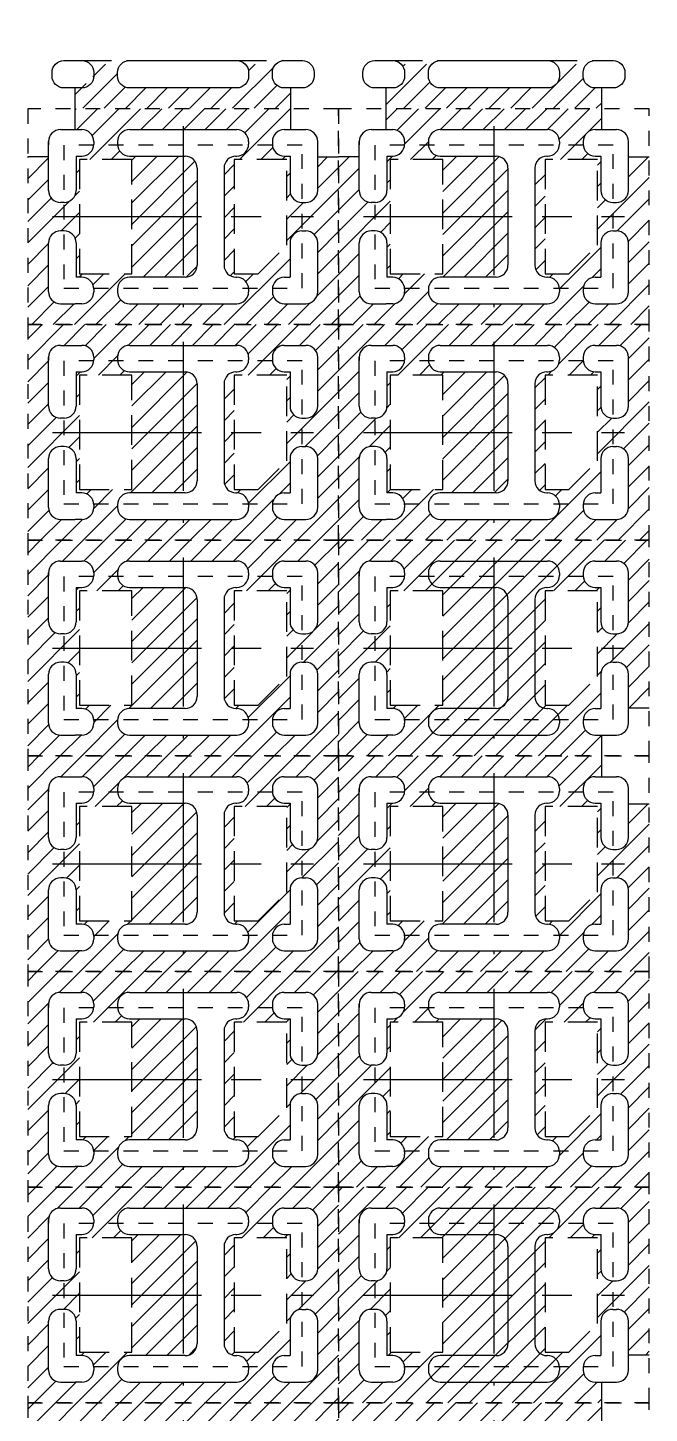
# Model space of a CAD drawing. Extents: x -1061 to -782, y -21 to 162.
# Drawn here: x -1043.5 to -1039.32, y 126.3 to 135.6 of the extents above; entities that cross this region are included whole.
import ezdxf

# ---------------------------------------------------------------- set-up
doc = ezdxf.new("R2010")
doc.units = 0
doc.header["$LTSCALE"] = 0.5
for name, pattern in [('CENTER', [2, 1.25, -0.25, 0.25, -0.25]), ('HIDDEN', [0.375, 0.25, -0.125]), ('HIDDEN2', [0.1875, 0.125, -0.0625])]:
    doc.linetypes.add(name, pattern=pattern)
for name, color, linetype in [('B', 5, 'Continuous'), ('C', 1, 'CENTER'), ('H', 4, 'HIDDEN'), ('hatch', 7, 'CENTER'), ('HATCH O-L', 7, 'HIDDEN2'), ('PACKAGE OL', 51, 'HIDDEN2'), ('圖', 7, 'Continuous')]:
    doc.layers.add(name, color=color, linetype=linetype)

# ---------------------------------------------------------------- blocks, each defined once
blk = doc.blocks.new('DFN1006-2L HOR BAR')
at = {"layer": 'hatch'}
h = blk.add_hatch(dxfattribs=at)
h.set_pattern_fill('ANSI31', color=256, scale=0.02)
h.set_pattern_definition([(44.99999999999999, (24.79119999999995, 6.368386978107423), (-0.0449012806053458, 0.0449012806053458), [])])
edge = h.paths.add_edge_path()
edge.add_line((1.041692857857157, -0.2916175149114224), (0.9131071421427635, -0.2916175149114224))
edge.add_arc((0.8774000000002217, -0.3266175149115043), 0.0499999999998671, -8.62692610943202, 44.427004001011085, ccw=False)
edge.add_arc((0.8774000000500166, -0.3416175148531693), 0.0500000000581802, -90.00000005732119, 8.626926930213813, ccw=False)
edge.add_line((0.8773999999999944, -0.3916175149113314), (0.4274000000000627, -0.3916175149113314))
edge.add_arc((0.4274000000000627, -0.3416175149113769), 0.0499999999999437, 171.3730729462057, 270, ccw=False)
edge.add_arc((0.4274000000753233, -0.3266175147849708), 0.0499999999651701, 135.5729961629981, 188.6269262161415, ccw=False)
edge.add_line((0.3916928578574072, -0.2916175149114224), (0.2631071421427862, -0.2916175149114224))
edge.add_arc((0.2274000000001308, -0.3266175149113906), 0.0499999999999451, -90, 44.42700400082691, ccw=False)
edge.add_line((0.2274000000001308, -0.3766175149113451), (0.2000000000000739, -0.3766175149113451))
edge.add_line((0.2000000000000739, -0.3766175149113451), (0.2000000000000739, -0.4766175149114816))
edge.add_line((0.2000000000000739, -0.4766175149114816), (1.104800000000096, -0.4766175149112542))
edge.add_line((1.104800000000096, -0.4766175149112542), (1.104800000000096, -0.3916175149114451))
edge.add_line((1.104800000000096, -0.3916175149114451), (1.077399999999585, -0.3916175149116725))
edge.add_arc((1.077399999941604, -0.3416175148751108), 0.0500000000365385, 171.3730731050193, 270.0000000664405, ccw=False)
edge.add_arc((1.077399999999812, -0.3266175149113906), 0.0499999999999431, 135.5729959991731, 188.6269261739909, ccw=False)
at = {"layer": 'B'}
for p, q in [((0.4999999999994316, 1.400582485086033), (5.68e-14, 1.400582485086033)), ((0.4999999999994316, 1.076582485088579), (0.4999999999994316, 1.400582485086033)), ((1.304800000000113, 1.400582485086033), (0.8047999999994317, 1.400582485086033)), ((0.8047999999994317, 1.076582485088579), (0.8047999999994317, 1.400582485085919)), ((0.4999999999994316, 1.076582485088579), (5.68e-14, 1.076582485088579)), ((1.304800000000113, 1.076582485088579), (0.8047999999994317, 1.076582485088579)), ((0.1750000000000682, 0.6757824850884618), (0.1750000000000682, 0.1757824850884617)), ((0.4523999999994431, 0.6757824850884618), (0.8523999999994202, 0.6757824850884618)), ((0.4523999999994431, 0.6757824850884618), (0.4523999999994431, 0.1757824850886891)), ((0.8523999999994202, 0.6757824850884618), (0.8523999999994202, 0.1757824850886891)), ((1.129800000000045, 0.6757824850884618), (1.129800000000045, 0.1757824850884617)), ((0.4523999999994431, 0.1757824850886891), (0.8523999999994202, 0.1757824850886891)), ((0.1000000000000227, -0.3266175149112769), (0.1000000000000227, -0.3266175149112769)), ((0.2774000000000569, -0.3266175149112769), (0.2774000000000569, -0.3266175149112769)), ((0.3774000000000797, -0.3266175149112769), (0.3774000000000797, -0.3266175149112769)), ((1.0274, -0.3266175149112769), (1.0274, -0.3266175149112769))]:
    blk.add_line(p, q, dxfattribs=at)
for points in [[(0.1523999999997159, -0.2766175149113224), (0.2274000000001024, -0.2766175149113224, -0.4142135623731575), (0.2774000000000569, -0.3266175149112769), (0.2774000000000854, -0.3416175149113769, -0.4142135623731575), (0.2274000000001024, -0.3916175149113314), (0.152399999999659, -0.3916175149113314, -0.4142135623731575), (0.1023999999996477, -0.3416175149113769), (0.1023999999996761, -0.3266175149112769, -0.4142135623736361)], [(0.8774000000000796, -0.2766175149115497, -0.4142135623730743), (0.9274000000000341, -0.3266175149112769), (0.9274000000000626, -0.3266175149115043), (0.9274000000000341, -0.3416175149113769, -0.4142135623732823), (0.8774000000000228, -0.3916175149113314), (0.4274000000000342, -0.3916175149113314, -0.4142135623730535), (0.3774000000000868, -0.3416175149113769), (0.3774000000001081, -0.3266175149112769, -0.4142135623733032), (0.4274000000000911, -0.2766175149113224)]]:
    blk.add_lwpolyline(points, format="xyb", close=True, dxfattribs=at)
blk.add_lwpolyline([(1.15239999999958, -0.276617514911436, -0.4142135623728828), (1.202399999999585, -0.3266175149115043), (1.202399999999556, -0.3416175149116043, -0.4142135623734697), (1.152399999999545, -0.3916175149115588), (1.077400000000011, -0.3916175149113314, -0.4142135623730951), (1.027400000000085, -0.3416175149113769), (1.027400000000042, -0.3266175149112769, -0.4142135623731784), (1.077400000000011, -0.2766175149113224), (1.154800000000136, -0.2766175149113224)], format="xyb", dxfattribs=at)
for centre, start, end in [((0, 0.6757824850884618), 0, 90.00000000000487), ((1.304800000000113, 0.6757824850884618), 90, 180), ((0, 0.1757824850884617), 269.9999999999951, 0), ((1.304800000000113, 0.1757824850884617), 180, 270)]:
    blk.add_arc(centre, 0.175, start, end, dxfattribs=at)
at = {"layer": 'H'}
for p, q in [((0.2274000000001024, -0.2766175149113224), (0.4274000000000911, -0.2766175149113224)), ((0.8774000000001365, -0.2766175149113224), (1.077400000000011, -0.2766175149113224)), ((1.204800000000091, -0.3266175149115043), (1.204800000000091, -0.3266175149112769)), ((0.2000000000000455, -0.4790175149113339), (0.2000000000000455, -0.3916175149113314)), ((1.104800000000068, -0.4790175149113339), (1.104800000000071, -0.3916175149114451))]:
    blk.add_line(p, q, dxfattribs=at)
blk = doc.blocks.new('DFN1006-2L PACKAGE')
at = {"layer": 'hatch'}
h = blk.add_hatch(dxfattribs=at)
h.set_pattern_fill('ANSI31', color=256, scale=0.02)
h.set_pattern_definition([(45, (528.533487487039, -41.65396087565625), (-0.0449012806053458, 0.0449012806053458), [])])
h.paths.add_polyline_path([(1.204800000000091, 0.1015926348239873), (-0.0999999999999268, 0.1015926348239873), (-0.0999999999999233, -0.8032073651760356), (1.204800000000091, -0.8032073651761493)])
h.paths.add_polyline_path([(0.0374000000000336, -0.4108073651759696), (0.0533999999998969, -0.4108073651759696, -0.4142135623731964), (0.1033999999998763, -0.4608073651759242), (0.1033999999998478, -0.6048073651760433), (0.1274000000001223, -0.6048073651759296, -0.4142135623730006), (0.1774000000001017, -0.6548073651758842), (0.1774000000000804, -0.6658073651761925, -0.4142135623712178), (0.1274000000003106, -0.7158073651760333), (0.0999999999999801, -0.715807365176147), (0.0374000000000194, -0.7158073651760333, -0.4142135623731054), (-0.01259999999996, -0.6658073651760787), (-0.0125999999999458, -0.4608073651759242, -0.4142135623730799)], flags=16)
h.paths.add_polyline_path([(-0.0126000000000026, -0.2408073651761242), (-0.0126000000001518, -0.0358073651760833, -0.4142135623727101), (0.0373999999997636, 0.0141926348238712), (0.127399999999863, 0.0141926348239849, -0.4142135623734649), (0.1773999999999027, -0.0358073651759696), (0.1774000000000306, -0.0468073651761643, -0.4142135623731899), (0.1274000000000548, -0.0968073651761188), (0.1034000000000148, -0.0968073651761188), (0.1033999999998549, -0.2408073651761242, -0.4142135623730013), (0.0533999999998791, -0.2908073651760787), (0.0373999999999732, -0.2908073651760787, -0.4142135623731153)], flags=16)
h.paths.add_polyline_path([(0.1173999999999786, -0.1108073651760151), (0.3374000000000201, -0.1108073651761288), (0.3374000000000166, -0.5908073651760333), (0.1173999999999715, -0.5908073651760333)], flags=16)
h.paths.add_polyline_path([(0.3274000000000683, -0.6048073651758159), (0.5613999999999812, -0.6048073651762707, 0.4142135623736612), (0.6114000000000566, -0.5548073651763162), (0.6114000000000602, -0.1468073651759596, 0.4142135623730975), (0.5614000000000843, -0.0968073651760051), (0.3273999999999937, -0.0968073651761188, -0.4142135623730006), (0.2774000000000178, -0.0468073651761643), (0.2773999999998828, -0.0358073651766517, -0.4142135623765955), (0.3273999999998622, 0.0141926348238712), (0.7773999999998864, 0.0141926348238712, -0.4142135623730951), (0.8273999999998657, -0.0358073651760833), (0.8273999999998657, -0.0468073651759369, -0.4142135623731897), (0.7773999999998864, -0.0968073651758914), (0.7743999999978968, -0.0968073651760051, 0.4142135623619937), (0.7243999999998146, -0.1468073651759596), (0.724399999999978, -0.5548073651762025, 0.4232986853145624), (0.7759006745447401, -0.6048298500004421, -0.4230252556558994), (0.8274000000000576, -0.6548073651765663), (0.8274000000000576, -0.6658073651760787, -0.4142135623729998), (0.7774000000001032, -0.7158073651760333), (0.3274000000000363, -0.7158073651760333, -0.414213562373169), (0.2774000000000392, -0.6658073651760787), (0.2774000000000676, -0.6548073651757705, -0.414213562373143)], flags=16)
h.paths.add_polyline_path([(0.7673999999998494, -0.1108073651761288), (0.9873999999998659, -0.1108073651761288), (0.9873999999998659, -0.4705567370314157), (0.86739999999984, -0.5905567370314202), (0.7673999999998494, -0.5905567370313066)], flags=16)
h.paths.add_polyline_path([(0.9774000000007134, -0.6048073651762707), (1.001399999999936, -0.6048073651766117), (1.001399999999879, -0.4608073651759242, -0.4142135623730951), (1.051399999999858, -0.4108073651759696), (1.067400000000056, -0.4108073651759696, -0.4142135623730951), (1.117400000000035, -0.4608073651759242), (1.117400000000035, -0.6658073651760787, -0.4142135623731004), (1.067400000000056, -0.7158073651760333), (1.004800000000045, -0.715807365176147), (0.9773999999999958, -0.7158073651760333, -0.4142135623730951), (0.9274000000000164, -0.6658073651760787), (0.9274000000000235, -0.6548073651762252, -0.4142135623771627)], flags=16)
h.paths.add_polyline_path([(0.9273999999998316, -0.0468073651760506), (0.9273999999998316, -0.0358073651760833, -0.4142135623733708), (0.9773999999998679, 0.0141926348238712), (1.067399999999913, 0.0141926348237576, -0.4142135623731051), (1.117399999999893, -0.035807365176197), (1.117400000000042, -0.2408073651760105, -0.4142135623753842), (1.067399999999707, -0.2908073651760787), (1.051399999999652, -0.2908073651760787, -0.4142135623709199), (1.001400000000028, -0.2408073651761242), (1.001399999999939, -0.0968073651761188), (0.977399999999566, -0.0968073651760051, -0.4142135623716142)], flags=16)
at = {"layer": 'B'}
for p, q in [((0.0373999999998134, 0.0141926348238712), (0.1273999999998736, 0.0141926348239849)), ((0.3273999999998836, 0.0141926348238712), (0.7773999999998651, 0.0141926348238712)), ((0.9773999999998964, 0.0141926348239849), (1.067399999999956, 0.0141926348238712)), ((-0.0126000000000062, -0.2408073651761242), (-0.012599999999992, -0.0358073651760833)), ((-0.0126000000002407, -0.0358073651768791), (-0.012599999999992, -0.0499999999999545)), ((0.1773999999999063, -0.0358073651759696), (0.1773999999999063, -0.0468073651761643)), ((0.2773999999998864, -0.0358073651760833), (0.27739999999989, -0.0468073651761643)), ((0.8273999999998694, -0.0358073651760833), (0.8273999999998694, -0.0468073651759369)), ((0.9273999999998352, -0.0358073651760833), (0.9273999999998387, -0.0468073651760506)), ((1.117400000000039, -0.2408073651761242), (1.117400000000046, -0.035807365176197)), ((0.1034000000000148, -0.0968073651761188), (0.1033999999999686, -0.2408073651761242)), ((0.1034000000000184, -0.0968073651761188), (0.1274000000000406, -0.0968073651761188)), ((0.3274000000000292, -0.0968073651760051), (0.5614000000000487, -0.0968073651760051)), ((0.7743999999998153, -0.0968073651760051), (0.7773999999998651, -0.0968073651760051)), ((0.9773999999998324, -0.0968073651760051), (1.001399999999939, -0.0968073651761188)), ((1.001399999999939, -0.0968073651761188), (1.001399999999986, -0.2408073651761242)), ((0.6114000000000602, -0.1468073651759596), (0.6114000000000566, -0.5548073651763162)), ((0.724399999999978, -0.1468073651759596), (0.7243999999999744, -0.5548073651762025)), ((0.0533999999998542, -0.2908073651760787), (0.0374000000001047, -0.2908073651760787)), ((0.05240000000002, -0.2908073651760787), (0.0524000000000058, -0.2908073651760787)), ((1.051400000000029, -0.290807365175965), (1.067400000000148, -0.2908073651760787)), ((1.052400000000019, -0.2908073651760787), (1.052400000000034, -0.2908073651760787)), ((-0.0125999999999564, -0.6658073651760787), (-0.0125999999999493, -0.4608073651759242)), ((0.0533999999998756, -0.4108073651759696), (0.037400000000055, -0.4108073651759696)), ((0.05240000000002, -0.4108073651759696), (0.0524000000001195, -0.4108073651759696)), ((0.1033999999998976, -0.4608073651759242), (0.1033999999998478, -0.6048206855994068)), ((1.001399999999936, -0.4608073651759242), (1.001399999999936, -0.6048073651766117)), ((1.05139999999988, -0.4108073651759696), (1.067400000000034, -0.4108073651759696)), ((1.052400000000019, -0.4108073651759696), (1.05239999999992, -0.4108073651759696)), ((1.117400000000039, -0.6658073651760787), (1.117400000000039, -0.4608073651759242)), ((0.1274000000001259, -0.6048073651760433), (0.1033999999998478, -0.6048073651760433)), ((0.5614000000000346, -0.6048073651762707), (0.3274000000000932, -0.604807365176157)), ((0.7743999999999573, -0.604807365176157), (0.7774000000001138, -0.6048073651766117)), ((0.9774000000000455, -0.6048073651762707), (1.001399999999936, -0.6048073651766117)), ((0.1774000000000733, -0.6548073651758842), (0.1774000000000768, -0.6658073651760787)), ((0.2774000000000427, -0.6548073651757705), (0.2774000000000427, -0.6658073651760787)), ((0.8274000000000576, -0.6548073651765663), (0.827400000000054, -0.6658073651760787)), ((0.9274000000000199, -0.6548073651762252), (0.9274000000000199, -0.6658073651760787)), ((0.0374000000000407, -0.715807365176147), (0.0999999999999801, -0.715807365176147)), ((0.1274000000001507, -0.7158073651760333), (0.0999999999999801, -0.715807365176147)), ((0.3274000000000399, -0.715807365176147), (0.7774000000000499, -0.715807365176147)), ((0.9774000000000171, -0.715807365176147), (1.004800000000045, -0.715807365176147)), ((1.004800000000045, -0.715807365176147), (1.067400000000034, -0.715807365176147))]:
    blk.add_line(p, q, dxfattribs=at)
for centre, radius, start, end in [((0.0373999999998489, -0.0358073651760833), 0.05, 90.00000000003662, 180), ((0.127399999999902, -0.0358073651759696), 0.05, 0, 90.00000000003662), ((0.3273999999998836, -0.0358073651760833), 0.05, 90, 180), ((0.7773999999998651, -0.0358073651760833), 0.05, 0, 90), ((0.9773999999998324, -0.0358073651760833), 0.05, 89.99999999992671, 180.000000000013), ((1.067399999999892, -0.035807365176197), 0.05, 0, 89.99999999992671), ((0.1274000000000299, -0.0468073651761643), 0.05, 270.0000000000236, 0), ((0.3274000000000186, -0.0468073651761643), 0.05, 180, 269.9999999999764), ((0.7773999999998651, -0.0468073651759369), 0.05, 270, 0), ((0.9773999999998324, -0.0468073651760506), 0.05, 179.999999999987, 270.0000000000733), ((0.5614000000000594, -0.1468073651759596), 0.05, 0, 90.00000000001282), ((0.7743999999998153, -0.1468073651759596), 0.05, 90, 180), ((0.0373999999999981, -0.2408073651761242), 0.05, 180, 270.0000000001241), ((0.0533999999998542, -0.2408073651761242), 0.05, 270, 0), ((1.051400000000029, -0.2408073651761242), 0.05, 180, 270), ((1.067400000000041, -0.2408073651761242), 0.05, 270.0000000001241, 0), ((0.037400000000055, -0.4608073651759242), 0.05, 90, 180), ((0.0533999999998756, -0.4608073651759242), 0.05, 0, 89.99999999986973), ((1.05139999999988, -0.4608073651759242), 0.05, 90.00000000013027, 180), ((1.067400000000034, -0.4608073651759242), 0.05, 0, 90), ((0.5614000000000559, -0.5548073651763162), 0.05, 269.9999999999743, 0), ((0.7743999999999787, -0.5548073651762025), 0.0500000000000002, 180, 270), ((0.127400000000101, -0.6548073651758842), 0.05, 0, 90), ((0.3274000000000683, -0.6548073651757705), 0.05, 90, 180), ((0.777400000000057, -0.6548073651765663), 0.05, 0, 90), ((0.9774000000000242, -0.6548073651762252), 0.05, 90, 180), ((0.0374000000000407, -0.6658073651760787), 0.05, 180, 270), ((0.1274000000000797, -0.6658073651760787), 0.05, 270.0000000000843, 0), ((0.3274000000000399, -0.6658073651760787), 0.05, 180.000000000013, 270), ((0.777400000000057, -0.6658073651760787), 0.0500000000000001, 270, 5.21102e-11), ((0.9774000000000171, -0.6658073651760787), 0.05, 180, 270), ((1.067400000000034, -0.6658073651760787), 0.05, 270, 0)]:
    blk.add_arc(centre, radius, start, end, dxfattribs=at)
at = {"layer": 'C'}
for p, q in [((0.5524000000000058, 0.0293756090527495), (0.5524000000000058, -0.7309903394049116)), ((0.0047521277811455, -0.3508073651761379), (1.100047872218866, -0.3508073651761379))]:
    blk.add_line(p, q, dxfattribs=at)
at = {"layer": 'H'}
for points in [[(0.3374000000000166, -0.5908073651760333), (0.3374000000000201, -0.1108073651761288), (0.1173999999999786, -0.1108073651760151), (0.1173999999999715, -0.5908073651760333)], [(0.86739999999984, -0.5905567370314202), (0.9873999999998659, -0.4705567370314157), (0.9873999999998659, -0.1108073651761288), (0.7673999999998494, -0.1108073651761288), (0.7673999999998494, -0.5905567370313066)]]:
    blk.add_lwpolyline(points, close=True, dxfattribs=at)
at = {"layer": 'HATCH O-L'}
blk.add_lwpolyline([(-0.0999999999999268, 0.101592634824101), (-0.0999999999999233, -0.8032073651760356), (1.204800000000091, -0.8032073651761493), (1.204800000000091, 0.1015926348239873), (-0.0999999999999233, 0.1015926348239873)], dxfattribs=at)
at = {"layer": 'PACKAGE OL'}
blk.add_lwpolyline([(1.052400000000048, -0.6508073651760924), (1.052400000000005, -0.0508073651760697), (0.0524000000000484, -0.0508073651760697), (0.0524000000000484, -0.6508073651760924)], close=True, dxfattribs=at)
blk = doc.blocks.new('2 UPPER CROSS REF')
at = {"layer": 'hatch'}
h = blk.add_hatch(dxfattribs=at)
h.set_pattern_fill('ANSI31', color=256, scale=0.02)
h.set_pattern_definition([(45, (581.5362699935833, -37.99918318421874), (-0.0449012806053458, 0.0449012806053458), [])])
h.paths.add_polyline_path([(-0.3750000000000746, 0.3150000000001683), (-0.3749999999999467, 0.3039999999999736, -0.4142135623731898), (-0.4249999999999226, 0.2540000000000191), (-0.4489999999999626, 0.2540000000000191), (-0.4490000000001225, 0.1100000000000136, -0.4142135623730009), (-0.4990000000001018, 0.0600000000000591), (-0.5150000000000042, 0.0600000000000591, -0.4142135623731165), (-0.56499999999998, 0.1100000000000136), (-0.5649999999999729, 0.2508073651761151), (-0.6523999999999042, 0.2508073651760014), (-0.6523999999999007, -0.4523999999998978), (0.6524000000001138, -0.4524000000000115), (0.6524000000001138, 0.2508073651760014), (0.5650000000000653, 0.2508073651761151), (0.5650000000000653, 0.1100000000000136, -0.4142135623751658), (0.5149999999997306, 0.0600000000000591), (0.4989999999996755, 0.0600000000000591, -0.4142135623709199), (0.4490000000000514, 0.1100000000000136), (0.4489999999999626, 0.2540000000000191), (0.4249999999995886, 0.2540000000001328, -0.4142135623716134), (0.3749999999998543, 0.3040000000000873), (0.3749999999998543, 0.3150000000000546, -0.4142135623733707), (0.4249999999998906, 0.3650000000000091), (0.4524000000000683, 0.3650000000000091), (0.4524000000000683, 0.4524000000001252), (-0.4523999999999866, 0.4524000000001252), (-0.4523999999999831, 0.3650000000001228), (-0.4250000000001144, 0.3650000000001228, -0.4142135623734651)])
h.paths.add_polyline_path([(-0.2250000000001151, 0.3650000000000091), (0.224999999999909, 0.3650000000000091, -0.4142135623730951), (0.2749999999998884, 0.3150000000000546), (0.2749999999998884, 0.304000000000201, -0.4142135623731897), (0.224999999999909, 0.2540000000002465), (0.2219999999979194, 0.2540000000001328, 0.4142135623619937), (0.1719999999998372, 0.2040000000001783), (0.1720000000000006, -0.2040000000000646, 0.4232986853145622), (0.2235006745447627, -0.2540224848243042, -0.4230252556558992), (0.2750000000000803, -0.3040000000004284), (0.2750000000000803, -0.3149999999999409, -0.4142135623730006), (0.2250000000001258, -0.3649999999998954), (-0.224999999999941, -0.3649999999998954, -0.414213562373169), (-0.2749999999999382, -0.3149999999999409), (-0.2749999999999098, -0.3039999999996326, -0.4142135623731431), (-0.224999999999909, -0.253999999999678), (0.0090000000000039, -0.2540000000001328, 0.4142135623736611), (0.0590000000000792, -0.2040000000001783), (0.0590000000000828, 0.2040000000001783, 0.4142135623730976), (0.0090000000001069, 0.2540000000001328), (-0.2249999999999837, 0.2540000000000191, -0.4142135623730005), (-0.2749999999999595, 0.3039999999999736), (-0.2750000000000945, 0.3149999999994861, -0.4142135623765953)], flags=16)
h.paths.add_polyline_path([(-0.2149999999999572, 0.2400000000000091), (-0.2149999999999608, -0.2399999999998954), (-0.4350000000000059, -0.2399999999998954), (-0.4349999999999988, 0.2400000000001228)], flags=16)
h.paths.add_polyline_path([(-0.4490000000001011, -0.1099999999997863), (-0.4490000000001296, -0.2539999999999054), (-0.4249999999998551, -0.2539999999997917, -0.4142135623730009), (-0.3749999999998756, -0.3039999999997462), (-0.374999999999897, -0.3150000000000546, -0.4142135623712177), (-0.4249999999996668, -0.3649999999998954), (-0.4523999999999973, -0.3650000000000091), (-0.514999999999958, -0.3649999999998954, -0.4142135623731056), (-0.5649999999999374, -0.3149999999999409), (-0.5649999999999232, -0.1099999999997863, -0.41421356237308), (-0.5149999999999438, -0.0599999999998318), (-0.499000000000077, -0.0599999999998318, -0.414213562373195)], flags=16)
h.paths.add_polyline_path([(0.214999999999872, 0.2400000000000091), (0.4349999999998886, 0.2400000000000091), (0.4349999999998886, -0.1197493718552778), (0.3149999999998627, -0.2397493718552823), (0.214999999999872, -0.2397493718551686)], flags=16)
h.paths.add_polyline_path([(0.4989999999998816, -0.0599999999998318), (0.5150000000000788, -0.0599999999998318, -0.4142135623730951), (0.5650000000000582, -0.1099999999997863), (0.5650000000000582, -0.3149999999999409, -0.4142135623731004), (0.5150000000000788, -0.3649999999998954), (0.4524000000000683, -0.3650000000000091), (0.4250000000000185, -0.3649999999998954, -0.4142135623730951), (0.3750000000000391, -0.3149999999999409), (0.3750000000000462, -0.3040000000000873, -0.4142135623771631), (0.4250000000007362, -0.2540000000001328), (0.448999999999959, -0.2540000000004738), (0.4489999999999022, -0.1099999999997863, -0.4142135623730951)], flags=16)
at = {"layer": 'B'}
for p, q in [((-0.515000000000164, 0.3650000000000091), (-0.4250000000001038, 0.3650000000001228)), ((-0.2250000000000938, 0.3650000000000091), (0.2249999999998877, 0.3650000000000091)), ((0.424999999999919, 0.3650000000001228), (0.5149999999999793, 0.3650000000000091)), ((-0.5649999999999836, 0.1100000000000136), (-0.5649999999999693, 0.3150000000000546)), ((-0.565000000000218, 0.3149999999992588), (-0.5649999999999693, 0.3008073651761833)), ((-0.375000000000071, 0.3150000000001683), (-0.375000000000071, 0.3039999999999736)), ((-0.2750000000000909, 0.3150000000000546), (-0.2750000000000874, 0.3039999999999736)), ((0.274999999999892, 0.3150000000000546), (0.274999999999892, 0.304000000000201)), ((0.3749999999998579, 0.3150000000000546), (0.3749999999998614, 0.3040000000000873)), ((0.5650000000000617, 0.1100000000000136), (0.5650000000000688, 0.3149999999999409)), ((-0.4489999999999626, 0.2540000000000191), (-0.4490000000000088, 0.1100000000000136)), ((-0.448999999999959, 0.2540000000000191), (-0.4249999999999368, 0.2540000000000191)), ((-0.2249999999999481, 0.2540000000001328), (0.0090000000000714, 0.2540000000001328)), ((0.2219999999998379, 0.2540000000001328), (0.2249999999998877, 0.2540000000001328)), ((0.4249999999998551, 0.2540000000001328), (0.4489999999999626, 0.2540000000000191)), ((0.4489999999999626, 0.2540000000000191), (0.4490000000000088, 0.1100000000000136)), ((0.0590000000000828, 0.2040000000001783), (0.0590000000000792, -0.2040000000001783)), ((0.1720000000000006, 0.2040000000001783), (0.171999999999997, -0.2040000000000646)), ((-0.4990000000001232, 0.0600000000000591), (-0.5149999999998727, 0.0600000000000591)), ((-0.4999999999999574, 0.0600000000000591), (-0.4999999999999716, 0.0600000000000591)), ((0.4990000000000521, 0.0600000000001728), (0.5150000000001711, 0.0600000000000591)), ((0.5000000000000427, 0.0600000000000591), (0.500000000000057, 0.0600000000000591)), ((-0.5649999999999338, -0.3149999999999409), (-0.5649999999999267, -0.1099999999997863)), ((-0.4990000000001018, -0.0599999999998318), (-0.5149999999999224, -0.0599999999998318)), ((-0.4999999999999574, -0.0599999999998318), (-0.4999999999998579, -0.0599999999998318)), ((-0.4490000000000798, -0.1099999999997863), (-0.4490000000001296, -0.2540133204232688)), ((0.448999999999959, -0.1099999999997863), (0.448999999999959, -0.2540000000004738)), ((0.4989999999999029, -0.0599999999998318), (0.5150000000000575, -0.0599999999998318)), ((0.5000000000000427, -0.0599999999998318), (0.4999999999999432, -0.0599999999998318)), ((0.5650000000000617, -0.3149999999999409), (0.5650000000000617, -0.1099999999997863)), ((-0.4249999999998515, -0.2539999999999054), (-0.4490000000001296, -0.2539999999999054)), ((0.0090000000000572, -0.2540000000001328), (-0.2249999999998842, -0.2540000000000191)), ((0.22199999999998, -0.2540000000000191), (0.2250000000001364, -0.2540000000004738)), ((0.4250000000000683, -0.2540000000001328), (0.448999999999959, -0.2540000000004738)), ((-0.3749999999999041, -0.3039999999997462), (-0.3749999999999005, -0.3149999999999409)), ((-0.2749999999999346, -0.3039999999996326), (-0.2749999999999346, -0.3149999999999409)), ((0.2750000000000803, -0.3040000000004284), (0.2750000000000767, -0.3149999999999409)), ((0.3750000000000426, -0.3040000000000873), (0.3750000000000426, -0.3149999999999409)), ((-0.5149999999999367, -0.3650000000000091), (-0.4523999999999973, -0.3650000000000091)), ((-0.4249999999998267, -0.3649999999998954), (-0.4523999999999973, -0.3650000000000091)), ((-0.2249999999999375, -0.3650000000000091), (0.2250000000000725, -0.3650000000000091)), ((0.4250000000000398, -0.3650000000000091), (0.4524000000000683, -0.3650000000000091)), ((0.4524000000000683, -0.3650000000000091), (0.5150000000000575, -0.3650000000000091))]:
    blk.add_line(p, q, dxfattribs=at)
for centre, radius, start, end in [((-0.5150000000001285, 0.3150000000000546), 0.05, 90.00000000003662, 180), ((-0.4250000000000754, 0.3150000000001683), 0.05, 0, 90.00000000003662), ((-0.2250000000000938, 0.3150000000000546), 0.05, 90, 180), ((0.2249999999998877, 0.3150000000000546), 0.05, 0, 90), ((0.4249999999998551, 0.3150000000000546), 0.05, 89.99999999992671, 180.000000000013), ((0.5149999999999153, 0.3149999999999409), 0.05, 0, 89.99999999992671), ((-0.4249999999999475, 0.3039999999999736), 0.05, 270.0000000000236, 0), ((-0.2249999999999588, 0.3039999999999736), 0.05, 180, 269.9999999999764), ((0.2249999999998877, 0.304000000000201), 0.05, 270, 0), ((0.4249999999998551, 0.3040000000000873), 0.05, 179.999999999987, 270.0000000000733), ((0.0090000000000821, 0.2040000000001783), 0.05, 0, 90.00000000001282), ((0.2219999999998379, 0.2040000000001783), 0.05, 90, 180), ((-0.5149999999999793, 0.1100000000000136), 0.05, 180, 270.0000000001241), ((-0.4990000000001232, 0.1100000000000136), 0.05, 270, 0), ((0.4990000000000521, 0.1100000000000136), 0.05, 180, 270), ((0.5150000000000646, 0.1100000000000136), 0.05, 270.0000000001241, 0), ((-0.5149999999999224, -0.1099999999997863), 0.05, 90, 180), ((-0.4990000000001018, -0.1099999999997863), 0.05, 0, 89.99999999986973), ((0.4989999999999029, -0.1099999999997863), 0.05, 90.00000000013027, 180), ((0.5150000000000575, -0.1099999999997863), 0.05, 0, 90), ((0.0090000000000785, -0.2040000000001783), 0.05, 269.9999999999743, 0), ((0.2220000000000013, -0.2040000000000646), 0.0500000000000002, 180, 270), ((-0.4249999999998764, -0.3039999999997462), 0.05, 0, 90), ((-0.224999999999909, -0.3039999999996326), 0.05, 90, 180), ((0.2250000000000796, -0.3040000000004284), 0.05, 0, 90), ((0.4250000000000469, -0.3040000000000873), 0.05, 90, 180), ((-0.5149999999999367, -0.3149999999999409), 0.05, 180, 270), ((-0.4249999999998977, -0.3149999999999409), 0.05, 270.0000000000843, 0), ((-0.2249999999999375, -0.3149999999999409), 0.05, 180.000000000013, 270), ((0.2250000000000796, -0.3149999999999409), 0.0500000000000001, 270, 5.21102e-11), ((0.4250000000000398, -0.3149999999999409), 0.05, 180, 270), ((0.5150000000000575, -0.3149999999999409), 0.05, 270, 0)]:
    blk.add_arc(centre, radius, start, end, dxfattribs=at)
at = {"layer": 'C'}
for p, q in [((2.84e-14, 0.3801829742288873), (2.84e-14, -0.3801829742287737)), ((-0.5476478722188319, 0), (0.5476478722188887, 0))]:
    blk.add_line(p, q, dxfattribs=at)
at = {"layer": 'H', "color": 6}
for p, q in [((-0.4523999999999831, 0.3650000000001228), (-0.4523999999999866, 0.4524000000001252)), ((0.4524000000000683, 0.3650000000000091), (0.4524000000000683, 0.4524000000000115)), ((-0.5649999999999764, 0.2508073651761151), (-0.6523999999999149, 0.2508073651760014)), ((0.5650000000000688, 0.2508073651761151), (0.6524000000001138, 0.2508073651760014))]:
    blk.add_line(p, q, dxfattribs=at)
at = {"layer": 'H'}
for points in [[(-0.2149999999999608, -0.2399999999998954), (-0.2149999999999572, 0.2400000000000091), (-0.4349999999999988, 0.2400000000001228), (-0.4350000000000059, -0.2399999999998954)], [(0.3149999999998627, -0.2397493718552823), (0.4349999999998886, -0.1197493718552778), (0.4349999999998886, 0.2400000000000091), (0.214999999999872, 0.2400000000000091), (0.214999999999872, -0.2397493718551686)]]:
    blk.add_lwpolyline(points, close=True, dxfattribs=at)
at = {"layer": 'HATCH O-L'}
blk.add_lwpolyline([(-0.6523999999999042, 0.4524000000002389), (-0.6523999999999007, -0.4523999999998978), (0.6524000000001138, -0.4524000000000115), (0.6524000000001138, 0.4524000000001252), (-0.6523999999999007, 0.4524000000001252)], dxfattribs=at)
at = {"layer": 'PACKAGE OL'}
blk.add_lwpolyline([(0.500000000000071, -0.2999999999999545), (0.5000000000000285, 0.3000000000000682), (-0.499999999999929, 0.3000000000000682), (-0.499999999999929, -0.2999999999999545)], close=True, dxfattribs=at)
blk = doc.blocks.new('LOWER LEFT CROSS')
at = {"layer": 'hatch'}
h = blk.add_hatch(dxfattribs=at)
h.set_pattern_fill('ANSI31', color=256, scale=0.02)
h.set_pattern_definition([(45, (581.5362699935833, -39.15141812957313), (-0.0449012806053458, 0.0449012806053458), [])])
h.paths.add_polyline_path([(-0.2149999999999608, -0.2399999999998954), (-0.4350000000000059, -0.2399999999998954), (-0.4349999999999988, 0.2400000000001228), (-0.2149999999999572, 0.2400000000000091)], flags=16)
h.paths.add_polyline_path([(0.214999999999872, 0.2400000000000091), (0.4349999999998886, 0.2400000000000091), (0.4349999999998886, -0.1197493718552778), (0.3149999999998627, -0.2397493718552823), (0.214999999999872, -0.2397493718551686)], flags=16)
h.paths.add_polyline_path([(-0.4249999999999226, 0.2540000000000191), (-0.4489999999999626, 0.2540000000000191), (-0.4490000000001225, 0.1100000000000136, -0.4142135623730012), (-0.4990000000001018, 0.0600000000000591), (-0.5150000000000042, 0.0600000000000591, -0.4142135623731154), (-0.56499999999998, 0.1100000000000136), (-0.5650000000001292, 0.3150000000000546, -0.4142135623727099), (-0.5150000000002138, 0.3650000000000091), (-0.4250000000001144, 0.3650000000001228, -0.4142135623734649), (-0.3750000000000746, 0.3150000000001683), (-0.3749999999999467, 0.3039999999999736, -0.4142135623731896)], flags=16)
h.paths.add_polyline_path([(-0.4490000000001011, -0.1099999999997863), (-0.4490000000001296, -0.2539999999999054), (-0.4249999999998551, -0.2539999999997917, -0.4142135623730013), (-0.3749999999998756, -0.3039999999997462), (-0.374999999999897, -0.3150000000000546, -0.4142135623712176), (-0.4249999999996668, -0.3649999999998954), (-0.4523999999999973, -0.3650000000000091), (-0.514999999999958, -0.3649999999998954, -0.4142135623731053), (-0.5649999999999374, -0.3149999999999409), (-0.5649999999999232, -0.1099999999997863, -0.4142135623730798), (-0.5149999999999438, -0.0599999999998318), (-0.4990000000000805, -0.0599999999998318, -0.4142135623731962)], flags=16)
h.paths.add_polyline_path([(0.3749999999998543, 0.3040000000000873), (0.3749999999998543, 0.3150000000000546, -0.4142135623733707), (0.4249999999998906, 0.3650000000000091), (0.5149999999999367, 0.3649999999998954, -0.4142135623731051), (0.5649999999999161, 0.3149999999999409), (0.5650000000000653, 0.1100000000001273, -0.4142135623753842), (0.5149999999997306, 0.0600000000000591), (0.4989999999996755, 0.0600000000000591, -0.4142135623709202), (0.4490000000000514, 0.1100000000000136), (0.4489999999999626, 0.2540000000000191), (0.4249999999995886, 0.2540000000001328, -0.4142135623716125)], flags=16)
h.paths.add_polyline_path([(0.4989999999998816, -0.0599999999998318), (0.5150000000000788, -0.0599999999998318, -0.4142135623730951), (0.5650000000000582, -0.1099999999997863), (0.5650000000000582, -0.3149999999999409, -0.4142135623731004), (0.5150000000000788, -0.3649999999998954), (0.4524000000000683, -0.3650000000000091), (0.4250000000000185, -0.3649999999998954, -0.4142135623730951), (0.3750000000000391, -0.3149999999999409), (0.3750000000000462, -0.3040000000000873, -0.4142135623771631), (0.4250000000007362, -0.2540000000001328), (0.448999999999959, -0.2540000000004738), (0.4489999999999022, -0.1099999999997863, -0.4142135623730951)], flags=16)
h.paths.add_polyline_path([(-0.6523999999999042, 0.4524000000001252), (-0.6523999999999007, -0.4523999999998978), (0.4524000000000399, -0.4524000000000115), (0.4524000000000612, -0.3650000000000091), (0.5150000000000788, -0.3649999999998954, 0.4142135623730951), (0.5650000000000582, -0.3149999999999409), (0.5650000000000582, -0.2508101497348889), (0.6524000000001138, -0.2508101497348889), (0.6524000000001138, 0.4524000000001252)])
at = {"layer": 'B'}
for p, q in [((-0.515000000000164, 0.3650000000000091), (-0.4250000000001038, 0.3650000000001228)), ((-0.2250000000000938, 0.3650000000000091), (0.2249999999998877, 0.3650000000000091)), ((0.424999999999919, 0.3650000000001228), (0.5149999999999793, 0.3650000000000091)), ((-0.5649999999999836, 0.1100000000000136), (-0.5649999999999693, 0.3150000000000546)), ((-0.565000000000218, 0.3149999999992588), (-0.5649999999999693, 0.3008073651761833)), ((-0.375000000000071, 0.3150000000001683), (-0.375000000000071, 0.3039999999999736)), ((-0.2750000000000909, 0.3150000000000546), (-0.2750000000000874, 0.3039999999999736)), ((0.274999999999892, 0.3150000000000546), (0.274999999999892, 0.304000000000201)), ((0.3749999999998579, 0.3150000000000546), (0.3749999999998614, 0.3040000000000873)), ((0.5650000000000617, 0.1100000000000136), (0.5650000000000688, 0.3149999999999409)), ((-0.4489999999999626, 0.2540000000000191), (-0.4490000000000088, 0.1100000000000136)), ((-0.448999999999959, 0.2540000000000191), (-0.4249999999999368, 0.2540000000000191)), ((-0.2249999999999481, 0.2540000000001328), (0.0090000000000714, 0.2540000000001328)), ((0.2219999999998379, 0.2540000000001328), (0.2249999999998877, 0.2540000000001328)), ((0.4249999999998551, 0.2540000000001328), (0.4489999999999626, 0.2540000000000191)), ((0.4489999999999626, 0.2540000000000191), (0.4490000000000088, 0.1100000000000136)), ((0.0590000000000828, 0.2040000000001783), (0.0590000000000792, -0.2040000000001783)), ((0.1720000000000006, 0.2040000000001783), (0.171999999999997, -0.2040000000000646)), ((-0.4990000000001232, 0.0600000000000591), (-0.5149999999998727, 0.0600000000000591)), ((-0.4999999999999574, 0.0600000000000591), (-0.4999999999999716, 0.0600000000000591)), ((0.4990000000000521, 0.0600000000001728), (0.5150000000001711, 0.0600000000000591)), ((0.5000000000000427, 0.0600000000000591), (0.500000000000057, 0.0600000000000591)), ((-0.5649999999999338, -0.3149999999999409), (-0.5649999999999267, -0.1099999999997863)), ((-0.4990000000001018, -0.0599999999998318), (-0.5149999999999224, -0.0599999999998318)), ((-0.4999999999999574, -0.0599999999998318), (-0.4999999999998579, -0.0599999999998318)), ((-0.4490000000000798, -0.1099999999997863), (-0.4490000000001296, -0.2540133204232688)), ((0.448999999999959, -0.1099999999997863), (0.448999999999959, -0.2540000000004738)), ((0.4989999999999029, -0.0599999999998318), (0.5150000000000575, -0.0599999999998318)), ((0.5000000000000427, -0.0599999999998318), (0.4999999999999432, -0.0599999999998318)), ((0.5650000000000617, -0.3149999999999409), (0.5650000000000617, -0.1099999999997863)), ((-0.4249999999998515, -0.2539999999999054), (-0.4490000000001296, -0.2539999999999054)), ((0.0090000000000572, -0.2540000000001328), (-0.2249999999998842, -0.2540000000000191)), ((0.22199999999998, -0.2540000000000191), (0.2250000000001364, -0.2540000000004738)), ((0.4250000000000683, -0.2540000000001328), (0.448999999999959, -0.2540000000004738)), ((-0.3749999999999041, -0.3039999999997462), (-0.3749999999999005, -0.3149999999999409)), ((-0.2749999999999346, -0.3039999999996326), (-0.2749999999999346, -0.3149999999999409)), ((0.2750000000000803, -0.3040000000004284), (0.2750000000000767, -0.3149999999999409)), ((0.3750000000000426, -0.3040000000000873), (0.3750000000000426, -0.3149999999999409)), ((-0.5149999999999367, -0.3650000000000091), (-0.4523999999999973, -0.3650000000000091)), ((-0.4249999999998267, -0.3649999999998954), (-0.4523999999999973, -0.3650000000000091)), ((-0.2249999999999375, -0.3650000000000091), (0.2250000000000725, -0.3650000000000091)), ((0.4250000000000398, -0.3650000000000091), (0.4524000000000683, -0.3650000000000091)), ((0.4524000000000683, -0.3650000000000091), (0.5150000000000575, -0.3650000000000091))]:
    blk.add_line(p, q, dxfattribs=at)
for centre, radius, start, end in [((-0.5150000000001285, 0.3150000000000546), 0.05, 90.00000000003662, 180), ((-0.4250000000000754, 0.3150000000001683), 0.05, 0, 90.00000000003662), ((-0.2250000000000938, 0.3150000000000546), 0.05, 90, 180), ((0.2249999999998877, 0.3150000000000546), 0.05, 0, 90), ((0.4249999999998551, 0.3150000000000546), 0.05, 89.99999999992671, 180.000000000013), ((0.5149999999999153, 0.3149999999999409), 0.05, 0, 89.99999999992671), ((-0.4249999999999475, 0.3039999999999736), 0.05, 270.0000000000236, 0), ((-0.2249999999999588, 0.3039999999999736), 0.05, 180, 269.9999999999764), ((0.2249999999998877, 0.304000000000201), 0.05, 270, 0), ((0.4249999999998551, 0.3040000000000873), 0.05, 179.999999999987, 270.0000000000733), ((0.0090000000000821, 0.2040000000001783), 0.05, 0, 90.00000000001282), ((0.2219999999998379, 0.2040000000001783), 0.05, 90, 180), ((-0.5149999999999793, 0.1100000000000136), 0.05, 180, 270.0000000001241), ((-0.4990000000001232, 0.1100000000000136), 0.05, 270, 0), ((0.4990000000000521, 0.1100000000000136), 0.05, 180, 270), ((0.5150000000000646, 0.1100000000000136), 0.05, 270.0000000001241, 0), ((-0.5149999999999224, -0.1099999999997863), 0.05, 90, 180), ((-0.4990000000001018, -0.1099999999997863), 0.05, 0, 89.99999999986973), ((0.4989999999999029, -0.1099999999997863), 0.05, 90.00000000013027, 180), ((0.5150000000000575, -0.1099999999997863), 0.05, 0, 90), ((0.0090000000000785, -0.2040000000001783), 0.05, 269.9999999999743, 0), ((0.2220000000000013, -0.2040000000000646), 0.0500000000000002, 180, 270), ((-0.4249999999998764, -0.3039999999997462), 0.05, 0, 90), ((-0.224999999999909, -0.3039999999996326), 0.05, 90, 180), ((0.2250000000000796, -0.3040000000004284), 0.05, 0, 90), ((0.4250000000000469, -0.3040000000000873), 0.05, 90, 180), ((-0.5149999999999367, -0.3149999999999409), 0.05, 180, 270), ((-0.4249999999998977, -0.3149999999999409), 0.05, 270.0000000000843, 0), ((-0.2249999999999375, -0.3149999999999409), 0.05, 180.000000000013, 270), ((0.2250000000000796, -0.3149999999999409), 0.0500000000000001, 270, 5.21102e-11), ((0.4250000000000398, -0.3149999999999409), 0.05, 180, 270), ((0.5150000000000575, -0.3149999999999409), 0.05, 270, 0)]:
    blk.add_arc(centre, radius, start, end, dxfattribs=at)
at = {"layer": 'C'}
for p, q in [((2.84e-14, 0.3801829742288873), (2.84e-14, -0.3801829742287737)), ((-0.5476478722188319, 0), (0.5476478722188887, 0))]:
    blk.add_line(p, q, dxfattribs=at)
at = {"layer": 'H', "color": 6}
for p, q in [((0.5650000000000617, -0.2508101497348889), (0.6524000000000996, -0.2508101497348889)), ((0.4524000000000399, -0.4523999999998978), (0.4524000000000612, -0.3650000000000091))]:
    blk.add_line(p, q, dxfattribs=at)
at = {"layer": 'H'}
for points in [[(-0.2149999999999608, -0.2399999999998954), (-0.2149999999999572, 0.2400000000000091), (-0.4349999999999988, 0.2400000000001228), (-0.4350000000000059, -0.2399999999998954)], [(0.3149999999998627, -0.2397493718552823), (0.4349999999998886, -0.1197493718552778), (0.4349999999998886, 0.2400000000000091), (0.214999999999872, 0.2400000000000091), (0.214999999999872, -0.2397493718551686)]]:
    blk.add_lwpolyline(points, close=True, dxfattribs=at)
at = {"layer": 'HATCH O-L'}
blk.add_lwpolyline([(-0.6523999999999042, 0.4524000000002389), (-0.6523999999999007, -0.4523999999998978), (0.6524000000001138, -0.4524000000000115), (0.6524000000001138, 0.4524000000001252), (-0.6523999999999007, 0.4524000000001252)], dxfattribs=at)
at = {"layer": 'PACKAGE OL'}
blk.add_lwpolyline([(0.500000000000071, -0.2999999999999545), (0.5000000000000285, 0.3000000000000682), (-0.499999999999929, 0.3000000000000682), (-0.499999999999929, -0.2999999999999545)], close=True, dxfattribs=at)
blk = doc.blocks.new('UPPER RIGHT CROSS')
at = {"layer": 'hatch'}
h = blk.add_hatch(dxfattribs=at)
h.set_pattern_fill('ANSI31', color=256, scale=0.02)
h.set_pattern_definition([(45, (579.9737110601966, -40.20884255164969), (-0.0449012806053458, 0.0449012806053458), [])])
h.paths.add_polyline_path([(-0.6523999999999042, 0.4524000000001252), (-0.6523999999999007, -0.4523999999998978), (0.6524000000001138, -0.4524000000000115), (0.6524000000001138, 0.2508073651760014), (0.5650000000000653, 0.2508073651761151), (0.5650000000000653, 0.1100000000000136, -0.4142135623751658), (0.5149999999997306, 0.0600000000000591), (0.4989999999996755, 0.0600000000000591, -0.4142135623709201), (0.4490000000000514, 0.1100000000000136), (0.4489999999999626, 0.2540000000000191), (0.4249999999995886, 0.2540000000001328, -0.4142135623716134), (0.3749999999998543, 0.3040000000000873), (0.3749999999998543, 0.3150000000000546, -0.4142135623733707), (0.4249999999998906, 0.3650000000000091), (0.4524000000000683, 0.3650000000000091), (0.4524000000000683, 0.4524000000001252)])
h.paths.add_polyline_path([(-0.3750000000000746, 0.3150000000001683), (-0.3749999999999467, 0.3039999999999736, -0.4142135623731895), (-0.4249999999999226, 0.2540000000000191), (-0.4489999999999626, 0.2540000000000191), (-0.4490000000001225, 0.1100000000000136, -0.4142135623730013), (-0.4990000000001018, 0.0600000000000591), (-0.5150000000000042, 0.0600000000000591, -0.4142135623731152), (-0.56499999999998, 0.1100000000000136), (-0.5650000000001292, 0.3150000000000546, -0.4142135623727098), (-0.5150000000002138, 0.3650000000000091), (-0.4250000000001144, 0.3650000000001228, -0.4142135623734652)], flags=16)
h.paths.add_polyline_path([(-0.2250000000001151, 0.3650000000000091), (0.224999999999909, 0.3650000000000091, -0.4142135623730951), (0.2749999999998884, 0.3150000000000546), (0.2749999999998884, 0.304000000000201, -0.4142135623731897), (0.224999999999909, 0.2540000000002465), (0.2219999999979194, 0.2540000000001328, 0.4142135623619937), (0.1719999999998372, 0.2040000000001783), (0.1720000000000006, -0.2040000000000646, 0.4232986853145622), (0.2235006745447627, -0.2540224848243042, -0.4230252556558992), (0.2750000000000803, -0.3040000000004284), (0.2750000000000803, -0.3149999999999409, -0.4142135623730006), (0.2250000000001258, -0.3649999999998954), (-0.224999999999941, -0.3649999999998954, -0.4142135623731692), (-0.2749999999999382, -0.3149999999999409), (-0.2749999999999098, -0.3039999999996326, -0.4142135623731425), (-0.224999999999909, -0.253999999999678), (0.0090000000000039, -0.2540000000001328, 0.4142135623736611), (0.0590000000000792, -0.2040000000001783), (0.0590000000000828, 0.2040000000001783, 0.4142135623730974), (0.0090000000001069, 0.2540000000001328), (-0.2249999999999837, 0.2540000000000191, -0.4142135623730005), (-0.2749999999999595, 0.3039999999999736), (-0.2750000000000945, 0.3149999999994861, -0.4142135623765953)], flags=16)
h.paths.add_polyline_path([(-0.2149999999999572, 0.2400000000000091), (-0.2149999999999608, -0.2399999999998954), (-0.4350000000000059, -0.2399999999998954), (-0.4349999999999988, 0.2400000000001228)], flags=16)
h.paths.add_polyline_path([(-0.4490000000001011, -0.1099999999997863), (-0.4490000000001296, -0.2539999999999054), (-0.4249999999998551, -0.2539999999997917, -0.4142135623730021), (-0.3749999999998756, -0.3039999999997462), (-0.374999999999897, -0.3150000000000546, -0.4142135623712177), (-0.4249999999996668, -0.3649999999998954), (-0.4523999999999973, -0.3650000000000091), (-0.514999999999958, -0.3649999999998954, -0.4142135623731056), (-0.5649999999999374, -0.3149999999999409), (-0.5649999999999232, -0.1099999999997863, -0.4142135623730802), (-0.5149999999999438, -0.0599999999998318), (-0.4990000000000805, -0.0599999999998318, -0.4142135623731966)], flags=16)
h.paths.add_polyline_path([(0.214999999999872, 0.2400000000000091), (0.4349999999998886, 0.2400000000000091), (0.4349999999998886, -0.1197493718552778), (0.3149999999998627, -0.2397493718552823), (0.214999999999872, -0.2397493718551686)], flags=16)
h.paths.add_polyline_path([(0.4989999999998816, -0.0599999999998318), (0.5150000000000788, -0.0599999999998318, -0.4142135623730951), (0.5650000000000582, -0.1099999999997863), (0.5650000000000582, -0.3149999999999409, -0.4142135623731004), (0.5150000000000788, -0.3649999999998954), (0.4524000000000683, -0.3650000000000091), (0.4250000000000185, -0.3649999999998954, -0.4142135623730951), (0.3750000000000391, -0.3149999999999409), (0.3750000000000462, -0.3040000000000873, -0.4142135623771631), (0.4250000000007362, -0.2540000000001328), (0.448999999999959, -0.2540000000004738), (0.4489999999999022, -0.1099999999997863, -0.4142135623730951)], flags=16)
at = {"layer": 'B'}
for p, q in [((-0.515000000000164, 0.3650000000000091), (-0.4250000000001038, 0.3650000000001228)), ((-0.2250000000000938, 0.3650000000000091), (0.2249999999998877, 0.3650000000000091)), ((0.424999999999919, 0.3650000000001228), (0.5149999999999793, 0.3650000000000091)), ((-0.5649999999999836, 0.1100000000000136), (-0.5649999999999693, 0.3150000000000546)), ((-0.565000000000218, 0.3149999999992588), (-0.5649999999999693, 0.3008073651761833)), ((-0.375000000000071, 0.3150000000001683), (-0.375000000000071, 0.3039999999999736)), ((-0.2750000000000909, 0.3150000000000546), (-0.2750000000000874, 0.3039999999999736)), ((0.274999999999892, 0.3150000000000546), (0.274999999999892, 0.304000000000201)), ((0.3749999999998579, 0.3150000000000546), (0.3749999999998614, 0.3040000000000873)), ((0.5650000000000617, 0.1100000000000136), (0.5650000000000688, 0.3149999999999409)), ((-0.4489999999999626, 0.2540000000000191), (-0.4490000000000088, 0.1100000000000136)), ((-0.448999999999959, 0.2540000000000191), (-0.4249999999999368, 0.2540000000000191)), ((-0.2249999999999481, 0.2540000000001328), (0.0090000000000714, 0.2540000000001328)), ((0.2219999999998379, 0.2540000000001328), (0.2249999999998877, 0.2540000000001328)), ((0.4249999999998551, 0.2540000000001328), (0.4489999999999626, 0.2540000000000191)), ((0.4489999999999626, 0.2540000000000191), (0.4490000000000088, 0.1100000000000136)), ((0.0590000000000828, 0.2040000000001783), (0.0590000000000792, -0.2040000000001783)), ((0.1720000000000006, 0.2040000000001783), (0.171999999999997, -0.2040000000000646)), ((-0.4990000000001232, 0.0600000000000591), (-0.5149999999998727, 0.0600000000000591)), ((-0.4999999999999574, 0.0600000000000591), (-0.4999999999999716, 0.0600000000000591)), ((0.4990000000000521, 0.0600000000001728), (0.5150000000001711, 0.0600000000000591)), ((0.5000000000000427, 0.0600000000000591), (0.500000000000057, 0.0600000000000591)), ((-0.5649999999999338, -0.3149999999999409), (-0.5649999999999267, -0.1099999999997863)), ((-0.4990000000001018, -0.0599999999998318), (-0.5149999999999224, -0.0599999999998318)), ((-0.4999999999999574, -0.0599999999998318), (-0.4999999999998579, -0.0599999999998318)), ((-0.4490000000000798, -0.1099999999997863), (-0.4490000000001296, -0.2540133204232688)), ((0.448999999999959, -0.1099999999997863), (0.448999999999959, -0.2540000000004738)), ((0.4989999999999029, -0.0599999999998318), (0.5150000000000575, -0.0599999999998318)), ((0.5000000000000427, -0.0599999999998318), (0.4999999999999432, -0.0599999999998318)), ((0.5650000000000617, -0.3149999999999409), (0.5650000000000617, -0.1099999999997863)), ((-0.4249999999998515, -0.2539999999999054), (-0.4490000000001296, -0.2539999999999054)), ((0.0090000000000572, -0.2540000000001328), (-0.2249999999998842, -0.2540000000000191)), ((0.22199999999998, -0.2540000000000191), (0.2250000000001364, -0.2540000000004738)), ((0.4250000000000683, -0.2540000000001328), (0.448999999999959, -0.2540000000004738)), ((-0.3749999999999041, -0.3039999999997462), (-0.3749999999999005, -0.3149999999999409)), ((-0.2749999999999346, -0.3039999999996326), (-0.2749999999999346, -0.3149999999999409)), ((0.2750000000000803, -0.3040000000004284), (0.2750000000000767, -0.3149999999999409)), ((0.3750000000000426, -0.3040000000000873), (0.3750000000000426, -0.3149999999999409)), ((-0.5149999999999367, -0.3650000000000091), (-0.4523999999999973, -0.3650000000000091)), ((-0.4249999999998267, -0.3649999999998954), (-0.4523999999999973, -0.3650000000000091)), ((-0.2249999999999375, -0.3650000000000091), (0.2250000000000725, -0.3650000000000091)), ((0.4250000000000398, -0.3650000000000091), (0.4524000000000683, -0.3650000000000091)), ((0.4524000000000683, -0.3650000000000091), (0.5150000000000575, -0.3650000000000091))]:
    blk.add_line(p, q, dxfattribs=at)
for centre, radius, start, end in [((-0.5150000000001285, 0.3150000000000546), 0.05, 90.00000000003662, 180), ((-0.4250000000000754, 0.3150000000001683), 0.05, 0, 90.00000000003662), ((-0.2250000000000938, 0.3150000000000546), 0.05, 90, 180), ((0.2249999999998877, 0.3150000000000546), 0.05, 0, 90), ((0.4249999999998551, 0.3150000000000546), 0.05, 89.99999999992671, 180.000000000013), ((0.5149999999999153, 0.3149999999999409), 0.05, 0, 89.99999999992671), ((-0.4249999999999475, 0.3039999999999736), 0.05, 270.0000000000236, 0), ((-0.2249999999999588, 0.3039999999999736), 0.05, 180, 269.9999999999764), ((0.2249999999998877, 0.304000000000201), 0.05, 270, 0), ((0.4249999999998551, 0.3040000000000873), 0.05, 179.999999999987, 270.0000000000733), ((0.0090000000000821, 0.2040000000001783), 0.05, 0, 90.00000000001282), ((0.2219999999998379, 0.2040000000001783), 0.05, 90, 180), ((-0.5149999999999793, 0.1100000000000136), 0.05, 180, 270.0000000001241), ((-0.4990000000001232, 0.1100000000000136), 0.05, 270, 0), ((0.4990000000000521, 0.1100000000000136), 0.05, 180, 270), ((0.5150000000000646, 0.1100000000000136), 0.05, 270.0000000001241, 0), ((-0.5149999999999224, -0.1099999999997863), 0.05, 90, 180), ((-0.4990000000001018, -0.1099999999997863), 0.05, 0, 89.99999999986973), ((0.4989999999999029, -0.1099999999997863), 0.05, 90.00000000013027, 180), ((0.5150000000000575, -0.1099999999997863), 0.05, 0, 90), ((0.0090000000000785, -0.2040000000001783), 0.05, 269.9999999999743, 0), ((0.2220000000000013, -0.2040000000000646), 0.0500000000000002, 180, 270), ((-0.4249999999998764, -0.3039999999997462), 0.05, 0, 90), ((-0.224999999999909, -0.3039999999996326), 0.05, 90, 180), ((0.2250000000000796, -0.3040000000004284), 0.05, 0, 90), ((0.4250000000000469, -0.3040000000000873), 0.05, 90, 180), ((-0.5149999999999367, -0.3149999999999409), 0.05, 180, 270), ((-0.4249999999998977, -0.3149999999999409), 0.05, 270.0000000000843, 0), ((-0.2249999999999375, -0.3149999999999409), 0.05, 180.000000000013, 270), ((0.2250000000000796, -0.3149999999999409), 0.0500000000000001, 270, 5.21102e-11), ((0.4250000000000398, -0.3149999999999409), 0.05, 180, 270), ((0.5150000000000575, -0.3149999999999409), 0.05, 270, 0)]:
    blk.add_arc(centre, radius, start, end, dxfattribs=at)
at = {"layer": 'C'}
for p, q in [((2.84e-14, 0.3801829742288873), (2.84e-14, -0.3801829742287737)), ((-0.5476478722188319, 0), (0.5476478722188887, 0))]:
    blk.add_line(p, q, dxfattribs=at)
at = {"layer": 'H', "color": 6}
for p, q in [((0.4524000000000683, 0.3650000000000091), (0.4524000000000683, 0.4524000000000115)), ((0.5650000000000688, 0.2508073651761151), (0.6524000000001138, 0.2508073651760014))]:
    blk.add_line(p, q, dxfattribs=at)
at = {"layer": 'H'}
for points in [[(-0.2149999999999608, -0.2399999999998954), (-0.2149999999999572, 0.2400000000000091), (-0.4349999999999988, 0.2400000000001228), (-0.4350000000000059, -0.2399999999998954)], [(0.3149999999998627, -0.2397493718552823), (0.4349999999998886, -0.1197493718552778), (0.4349999999998886, 0.2400000000000091), (0.214999999999872, 0.2400000000000091), (0.214999999999872, -0.2397493718551686)]]:
    blk.add_lwpolyline(points, close=True, dxfattribs=at)
at = {"layer": 'HATCH O-L'}
blk.add_lwpolyline([(-0.6523999999999042, 0.4524000000002389), (-0.6523999999999007, -0.4523999999998978), (0.6524000000001138, -0.4524000000000115), (0.6524000000001138, 0.4524000000001252), (-0.6523999999999007, 0.4524000000001252)], dxfattribs=at)
at = {"layer": 'PACKAGE OL'}
blk.add_lwpolyline([(0.500000000000071, -0.2999999999999545), (0.5000000000000285, 0.3000000000000682), (-0.499999999999929, 0.3000000000000682), (-0.499999999999929, -0.2999999999999545)], close=True, dxfattribs=at)

msp = doc.modelspace()

# ---------------------------------------------------------------- block references
at = {"xscale": 1.6, "yscale": 1.6, "zscale": 1.6}
for p in [(-1045.587834785952, 135.8215464645366), (-1043.500154785952, 135.8215464645366), (-1041.412474785953, 135.8215464645366)]:
    msp.add_blockref('DFN1006-2L HOR BAR', p, dxfattribs=at)
at = {"layer": 'hatch', "xscale": 1.6, "yscale": 1.6, "zscale": 1.6}
for name, p in [('2 UPPER CROSS REF', (-1042.456314785952, 134.3312784406789)), ('2 UPPER CROSS REF', (-1040.368634785952, 134.3312784406787)), ('LOWER LEFT CROSS', (-1040.368634785953, 131.4359184406792)), ('UPPER RIGHT CROSS', (-1040.368634785953, 129.9882384406789)), ('LOWER LEFT CROSS', (-1040.368634785953, 127.092878440679)), ('UPPER RIGHT CROSS', (-1040.368634785953, 125.6451984406787))]:
    msp.add_blockref(name, p, dxfattribs=at)
at = {"layer": '圖', "xscale": 1.6, "yscale": 1.6, "zscale": 1.6}
for p in [(-1043.340154785952, 133.4448902249607), (-1041.252474785952, 133.4448902249607), (-1043.340154785952, 131.9972102249608), (-1043.340154785952, 130.5495302249605), (-1043.340154785952, 129.1018502249603), (-1041.252474785952, 129.1018502249603), (-1043.340154785952, 127.6541702249603), (-1043.340154785952, 126.2064902249601)]:
    msp.add_blockref('DFN1006-2L PACKAGE', p, dxfattribs=at)

doc.saveas('drawing.dxf')
